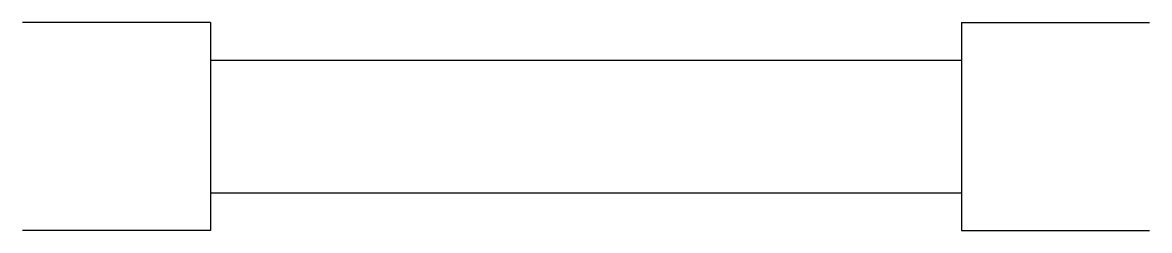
# Model space of a CAD drawing. Header units: metres. Extents: x 9.7 to 39.7, y 13.7 to 19.2.
import ezdxf

# ---------------------------------------------------------------- set-up
doc = ezdxf.new("R2010")
doc.units = ezdxf.units.M
doc.layers.add('1', color=7, linetype='Continuous')

msp = doc.modelspace()

# ---------------------------------------------------------------- linework, layer by layer
for p, q in [((14.66, 19.22), (9.66, 19.22)), ((14.66, 19.22), (14.66, 13.69)), ((34.66, 19.22), (34.66, 13.69)), ((34.66, 19.22), (39.66, 19.22)), ((14.66, 13.69), (9.66, 13.69)), ((34.66, 13.69), (39.66, 13.69))]:
    msp.add_line(p, q)
at = {"layer": '1'}
for p, q in [((14.66, 18.22), (34.66, 18.22)), ((14.66, 14.69), (34.66, 14.69))]:
    msp.add_line(p, q, dxfattribs=at)

doc.saveas('drawing.dxf')
